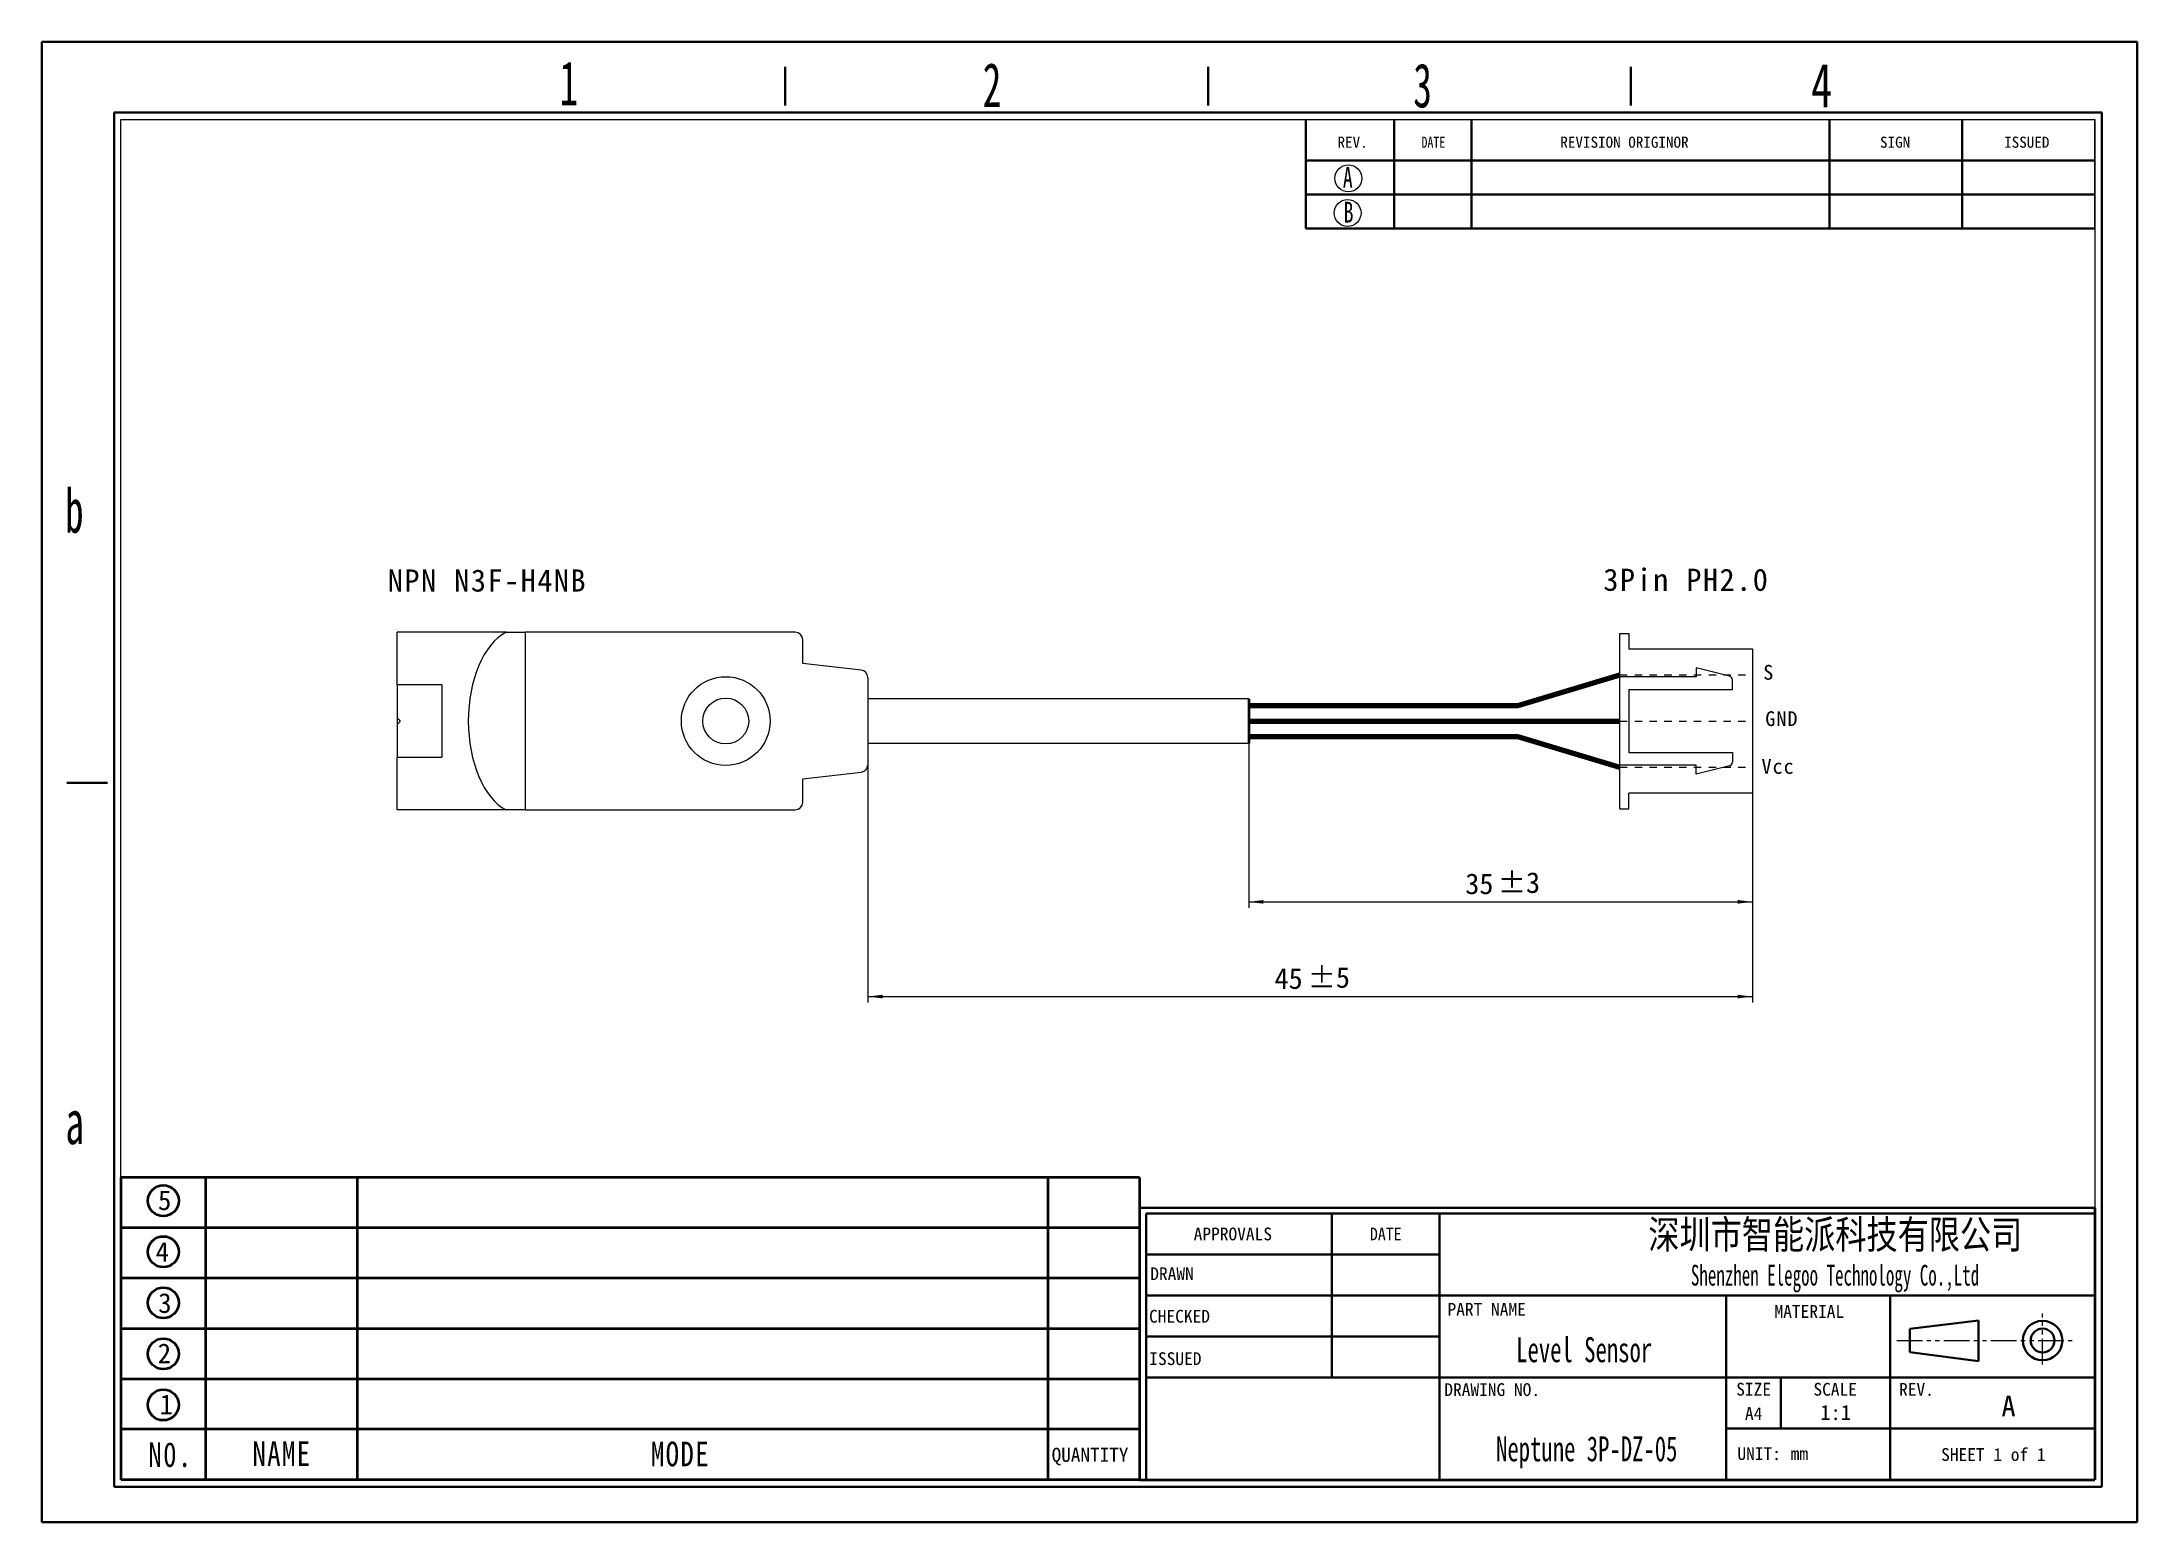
# Model space of a CAD drawing. Header units: millimetres. Extents: x 0 to 283, y 0 to 200.
import ezdxf
from ezdxf.enums import TextEntityAlignment as Align

# ---------------------------------------------------------------- set-up
doc = ezdxf.new("R2010")
doc.units = ezdxf.units.MM
for name, pattern in [('双点画线', [22, 12, -2, 2, -2, 2, -2]), ('点画线', [18, 12, -2, 2, -2]), ('虚线', [2, 1, -1])]:
    doc.linetypes.add(name, pattern=pattern)
doc.layers.get('0').update_dxf_attribs({"lineweight": 35})
for name, color, linetype, lineweight in [('SLD-0', 179, 'Continuous', 30), ('中心线层', 1, '点画线', 18), ('尺寸线层', 3, 'Continuous', 18), ('粗实线层', 7, 'Continuous', 35)]:
    doc.layers.add(name, color=color, linetype=linetype, lineweight=lineweight)
doc.styles.add('SLDTEXTSTYLE0', font='', dxfattribs={"width": 0.7})
doc.styles.add('SLDTEXTSTYLE10', font='', dxfattribs={"width": 0.7865})
doc.styles.add('SLDTEXTSTYLE11', font='', dxfattribs={"width": 0.862222})
doc.styles.add('SLDTEXTSTYLE12', font='', dxfattribs={"width": 1.089})
doc.styles.add('SLDTEXTSTYLE13', font='', dxfattribs={"width": 0.805625})
doc.styles.add('SLDTEXTSTYLE2', font='', dxfattribs={"width": 0.469})
doc.styles.add('SLDTEXTSTYLE3', font='', dxfattribs={"width": 0.56})
doc.styles.add('SLDTEXTSTYLE4', font='', dxfattribs={"width": 0.40535})
doc.styles.add('SLDTEXTSTYLE5', font='', dxfattribs={"width": 0.7})
doc.styles.add('SLDTEXTSTYLE6', font='', dxfattribs={"width": 0.62})
doc.styles.add('SLDTEXTSTYLE7', font='', dxfattribs={"width": 0.9075})
doc.styles.add('SLDTEXTSTYLE8', font='', dxfattribs={"width": 0.484})
doc.styles.add('SLDTEXTSTYLE9', font='', dxfattribs={"width": 0.870455})
doc.styles.add('工程1', font='')
doc.styles.add('标准', font='', dxfattribs={"width": 0.667})
doc.styles.get('SLDTEXTSTYLE0').set_extended_font_data('宋体')
doc.styles.get('SLDTEXTSTYLE10').set_extended_font_data('宋体')
doc.styles.get('SLDTEXTSTYLE11').set_extended_font_data('宋体')
doc.styles.get('SLDTEXTSTYLE12').set_extended_font_data('宋体')
doc.styles.get('SLDTEXTSTYLE13').set_extended_font_data('宋体')
doc.styles.get('SLDTEXTSTYLE2').set_extended_font_data('宋体')
doc.styles.get('SLDTEXTSTYLE3').set_extended_font_data('宋体')
doc.styles.get('SLDTEXTSTYLE4').set_extended_font_data('宋体')
doc.styles.get('SLDTEXTSTYLE5').set_extended_font_data('宋体')
doc.styles.get('SLDTEXTSTYLE6').set_extended_font_data('宋体')
doc.styles.get('SLDTEXTSTYLE7').set_extended_font_data('宋体')
doc.styles.get('SLDTEXTSTYLE8').set_extended_font_data('宋体')
doc.styles.get('SLDTEXTSTYLE9').set_extended_font_data('宋体')
doc.styles.get('工程1').set_extended_font_data('宋体')
doc.styles.get('标准').set_extended_font_data('宋体')
doc.dimstyles.new('标准', dxfattribs={"dimscale": 0.8, "dimtxt": 3.5, "dimasz": 2.5, "dimexe": 1, "dimexo": 0, "dimtad": 1, "dimdsep": 46, "dimtxsty": '工程1', "dimblk": '_CAXARROW', "dimcen": 0, "dimdle": 4, "dimazin": 2, "dimtfac": 0.707107, "dimtdec": 3, "dimtmove": 2, "dimatfit": 3, "dimfxl": 1, "dimfrac": 2, "dimtolj": 1, "dimarcsym": 1})

# ---------------------------------------------------------------- blocks, each defined once
blk = doc.blocks.new('ELEGOO标题栏_1')
for p in [(133.85, 38.11), (0, 0)]:
    blk.add_line(p, (133.85, 0))
at = {"layer": 'SLD-0', "color": 0, "linetype": 'Continuous'}
for p, q in [((133.85, 38.11), (0, 38.11)), ((0, 38.11), (0, 0)), ((133.85, 37.29), (0.96, 37.29)), ((0.96, 37.29), (0.96, 0)), ((26.95, 37.29), (26.95, 14.34)), ((42.07, 37.29), (42.07, 0)), ((42.07, 31.55), (0.96, 31.55)), ((133.85, 25.81), (0.96, 25.81)), ((82.22, 25.81), (82.22, 0)), ((105.17, 0), (105.17, 25.81)), ((107.93, 21.13), (117.56, 22.32)), ((107.93, 17.89), (107.93, 21.13)), ((117.56, 16.63), (117.56, 22.32)), ((42.07, 20.08), (0.96, 20.08)), ((107.93, 17.89), (117.56, 16.63)), ((133.85, 14.34), (0.96, 14.34)), ((89.87, 14.34), (89.87, 7.17)), ((82.22, 7.17), (133.85, 7.17))]:
    blk.add_line(p, q, dxfattribs=at)
for radius in [2.77, 1.67]:
    blk.add_circle((126.54, 19.51), radius, dxfattribs=at)
at = {"layer": '中心线层', "color": 1, "linetype": '双点画线', "lineweight": 18, "ltscale": 0.3}
for p, q in [((126.54, 16.16), (126.54, 23.3)), ((106.1, 19.51), (130.7, 19.51))]:
    blk.add_line(p, q, dxfattribs=at)
at = {"layer": 'SLD-0', "color": 0}
for s, insert, char_height, width, attachment_point, style in [('{\\W1;APPROVALS}', (13.1, 35.34), 1.7927, 38.1779, 2, 'SLDTEXTSTYLE10'), ('DATE', (34.52, 35.34), 1.793, 17.8919, 2, 'SLDTEXTSTYLE7'), ('{\\W0.8;深圳市智能派科技有限公司}', (97.5, 36.37), 4, 133.1206, 2, 'SLDTEXTSTYLE0'), ('{\\W1;DRAWN}', (4.58, 29.77), 1.7927, 12.6788, 2, 'SLDTEXTSTYLE4'), ('{\\fsimsun|b1|i0|c134|p2;\\W0.6;Shenzhen Elegoo Technology Co.,Ltd}', (97.46, 30.12), 2.9104, 129.0935, 2, 'SLDTEXTSTYLE2'), ('{\\W1;CHECKED}', (5.63, 23.81), 1.7927, 17.6061, 2, 'SLDTEXTSTYLE4'), ('{\\W1;PART NAME}', (48.66, 24.78), 1.7927, 40.2352, 2, 'SLDTEXTSTYLE11'), ('{\\W1;MATERIAL}', (93.86, 24.48), 1.7927, 43.0109, 2, 'SLDTEXTSTYLE12'), ('{\\W1;ISSUED}', (5.05, 17.87), 1.7927, 14.7218, 2, 'SLDTEXTSTYLE4'), ('{\\W1;DRAWING NO.}', (49.43, 13.53), 1.7927, 46.8642, 2, 'SLDTEXTSTYLE9'), ('{\\W1;SIZE}', (86.06, 13.59), 1.793, 9.8746, 2, 'SLDTEXTSTYLE4'), ('{\\W1;SCALE}', (97.48, 13.58), 1.7927, 22.8456, 2, 'SLDTEXTSTYLE7'), ('{\\W1;REV.}', (108.87, 13.56), 1.793, 16.3741, 2, 'SLDTEXTSTYLE7'), ('{\\W1;A}', (120.78, 11.78), 2.91, 3.9348, 1, 'SLDTEXTSTYLE3'), ('{\\W1;A4}', (86.06, 10.18), 1.793, 4.9073, 2, 'SLDTEXTSTYLE4'), ('{\\W1;1:1}', (97.55, 10.49), 2.117, 7.7808, 2, 'SLDTEXTSTYLE3'), ('{\\W1;UNIT:}', (86.83, 4.57), 1.7927, 18.0042, 2, 'SLDTEXTSTYLE7'), ('{\\W1;mm}', (92.46, 4.58), 1.793, 5.0475, 2, 'SLDTEXTSTYLE8'), ('{\\W1;SHEET 1 of 1}', (119.64, 4.44), 1.7927, 47.0046, 2, 'SLDTEXTSTYLE13')]:
    blk.add_mtext(s, dxfattribs=dict(at, insert=insert, char_height=char_height, width=width, attachment_point=attachment_point, style=style))
at = {"layer": '尺寸线层', "color": 0, "style": '标准', "width": 0.667}
for tag, height, p in [('绘制者', 2, (21.79, 28.7)), ('绘图日期', 2, (34.51, 28.68)), ('审核者', 2, (21.8, 23.22)), ('审核日期', 2, (34.51, 22.95)), ('材质', 3.5, (94.1, 18.33)), ('发布者', 2, (21.79, 17.24)), ('发布日期', 2, (34.51, 17.21)), ('零件名称', 3.5, (62.32, 18.23)), ('图纸编号', 3.5, (62.68, 4.34))]:
    blk.add_attdef(tag, text='', height=height, dxfattribs=at).set_placement(p, align=Align.MIDDLE_CENTER)
blk = doc.blocks.new('更新记录栏_1')
at = {"layer": 'SLD-0', "color": 0, "linetype": 'Continuous'}
for p, q in [((-110.52, 0), (-110.52, -15.3)), ((-98.13, 0), (-98.13, -15.3)), ((-87.3, 0), (-87.3, -15.3)), ((-110.52, -5.74), (0, -5.74)), ((-110.52, -10.52), (0, -10.52)), ((-110.52, -15.3), (0, -15.3))]:
    blk.add_line(p, q, dxfattribs=at)
at = {"layer": 'SLD-0', "color": 0}
for p, q in [((-37.16, 0), (-37.16, -15.3)), ((-18.58, 0), (-18.58, -15.3))]:
    blk.add_line(p, q, dxfattribs=at)
at = {"layer": 'SLD-0', "color": 2, "lineweight": 0}
for centre in [(-104.56, -8.25), (-104.68, -13.1)]:
    blk.add_circle(centre, 1.89, dxfattribs=at)
at = {"layer": '粗实线层', "color": 0, "lineweight": 18}
for p in [(-110.52, 0), (0, -15.3)]:
    blk.add_line(p, (0, 0), dxfattribs=at)
at = {"layer": 'SLD-0', "color": 0, "attachment_point": 1, "style": 'SLDTEXTSTYLE10'}
for s, insert, char_height, width in [('{\\W1;REV.}', (-106.09, -2.41), 1.554, 12.2988), ('DATE', (-94.32, -2.41), 1.554, 13.4388), ('{\\W1;REVISION ORIGINOR}', (-74.87, -2.41), 1.5536, 57.5127), ('{\\W1;SIGN}', (-30.09, -2.41), 1.554, 12.3134), ('{\\W1;ISSUED}', (-12.7, -2.41), 1.5536, 19.59)]:
    blk.add_mtext(s, dxfattribs=dict(at, insert=insert, char_height=char_height, width=width))
at = {"layer": 'SLD-0', "color": 2, "char_height": 2.9, "attachment_point": 1, "style": 'SLDTEXTSTYLE5'}
for s, insert, width in [('A', (-105.34, -6.68), 3.5956), ('B', (-105.23, -11.54), 3.5381)]:
    blk.add_mtext(s, dxfattribs=dict(at, insert=insert, width=width))
at = {"layer": '尺寸线层', "color": 0, "style": '标准', "width": 0.667}
for tag, p in [('日期A', (-92.71, -8.13)), ('A版本更新内容', (-62.23, -8.13)), ('标记A', (-27.87, -8.13)), ('发布者A', (-9.29, -8.13)), ('日期B', (-92.71, -12.91)), ('A版本更新内容', (-62.23, -12.91)), ('标记B', (-27.87, -12.91)), ('发布者B', (-9.29, -12.91))]:
    blk.add_attdef(tag, text='', height=1.5, dxfattribs=at).set_placement(p, align=Align.MIDDLE_CENTER)
blk = doc.blocks.new('图框_1')
at = {"layer": 'SLD-0', "color": 0}
for p, q in [((0, 207.38), (293.52, 207.38)), ((0, 0), (0, 207.38)), ((293.52, 207.38), (293.52, 0)), ((293.52, 0), (0, 0))]:
    blk.add_line(p, q, dxfattribs=at)
at = {"layer": 'SLD-0', "color": 0, "linetype": 'Continuous'}
for p, q in [((104.11, 198.49), (104.11, 203.88)), ((163.36, 198.49), (163.36, 203.88)), ((222.61, 198.49), (222.61, 203.88)), ((10.1, 4.94), (10.1, 197.5)), ((10.1, 197.5), (288.58, 197.5)), ((288.58, 197.5), (288.58, 4.94)), ((9.21, 103.56), (3.48, 103.56)), ((288.58, 4.94), (10.1, 4.94))]:
    blk.add_line(p, q, dxfattribs=at)
at = {"layer": 'SLD-0', "color": 0, "lineweight": 15}
for p, q in [((11.08, 5.93), (11.08, 196.52)), ((11.08, 196.52), (287.59, 196.52)), ((287.59, 196.52), (287.59, 5.93)), ((287.59, 5.93), (11.08, 5.93))]:
    blk.add_line(p, q, dxfattribs=at)
at = {"layer": 'SLD-0', "color": 0, "char_height": 6.17, "attachment_point": 1}
for s, insert, width, style in [('1', (72.52, 204.68), 3.1728, 'SLDTEXTSTYLE6'), ('2', (131.8, 204.43), 6.4014, 'SLDTEXTSTYLE6'), ('3', (192.12, 204.37), 6.3735, 'SLDTEXTSTYLE6'), ('4', (247.85, 204.37), 7.6545, 'SLDTEXTSTYLE5'), ('b', (3.24, 144.8), 6.4386, 'SLDTEXTSTYLE6'), ('a', (3.29, 59.13), 6.3735, 'SLDTEXTSTYLE6')]:
    blk.add_mtext(s, dxfattribs=dict(at, insert=insert, width=width, style=style))
blk = doc.blocks.new('图框1_1')
at = {"layer": '粗实线层', "color": 0}
blk.add_blockref('图框_1', (0, 0), dxfattribs=at)
blk = doc.blocks.new('明细栏_1')
at = {"layer": '粗实线层', "color": 0}
for p, q in [((144.46, 42.89), (0, 42.89)), ((0, 0), (0, 42.89)), ((12, 42.89), (12, 0)), ((33.51, 42.89), (33.51, 0)), ((131.49, 42.89), (131.49, 0)), ((144.46, 42.89), (144.46, 0)), ((144.46, 35.74), (0, 35.74)), ((144.46, 28.59), (0, 28.59)), ((144.46, 21.44), (0, 21.44)), ((0, 14.3), (0, 21.44)), ((144.46, 14.3), (0, 14.3)), ((144.46, 7.17), (0, 7.17)), ((144.46, 0), (0, 0))]:
    blk.add_line(p, q, dxfattribs=at)
for centre in [(6, 39.59), (6, 32.35), (6, 25.11), (6, 17.87), (6, 10.63)]:
    blk.add_circle(centre, 2.19, dxfattribs=at)
at = {"layer": '尺寸线层', "color": 0, "char_height": 2.8, "attachment_point": 1, "line_spacing_factor": 1.15057, "style": '标准'}
for s, insert, width in [('\\T1.1;{\\fsimsun|b1|i0|c134|p2;\\W1;5}', (5.24, 41.07), 1.5173), ('\\T1.1;{\\fsimsun|b1|i0|c134|p2;\\W1;4}', (4.9, 33.74), 1.7207), ('\\T1.1;{\\fsimsun|b1|i0|c134|p2;\\W1;3}', (5.27, 26.48), 1.5173), ('\\T1.1;{\\fsimsun|b1|i0|c134|p2;\\W1;2}', (5.2, 19.34), 1.5486), ('\\T1.1;{\\fsimsun|b1|i0|c134|p2;\\W1;1}', (5.48, 12.1), 1.3013)]:
    blk.add_mtext(s, dxfattribs=dict(at, insert=insert, width=width))
at = {"layer": '尺寸线层', "color": 3, "attachment_point": 1, "line_spacing_factor": 1.15057, "style": '标准'}
for s, insert, char_height, width in [('\\T1.1;{\\fsimsun|b1|i0|c134|p2;\\W0.8;\\C0;N0.}', (3.88, 5.33), 3.5, 5.1088), ('\\T1.1;{\\fsimsun|b1|i0|c134|p2;\\W0.8;\\C0;NAME}', (18.64, 5.48), 3.5, 8.4532), ('\\T1.1;{\\fsimsun|b1|i0|c134|p2;\\W0.8;\\C0;MODE}', (75.17, 5.42), 3.5, 8.4532), ('{\\fSimSun|b1|i0|c134|p2;\\W1;\\T1;\\C0;QUANTITY}', (132.02, 4.55), 2, 11.2737)]:
    blk.add_mtext(s, dxfattribs=dict(at, insert=insert, char_height=char_height, width=width))
at = {"layer": '尺寸线层', "color": 0, "style": '标准', "width": 0.667}
for tag, p in [('名称5', (22.75, 39.31)), ('规格5', (79.55, 39.31)), ('数量5 ', (137.97, 39.31)), ('名称4', (22.75, 32.17)), ('规格4 ', (79.55, 32.17)), ('数量4', (137.97, 32.17)), ('名称3', (22.75, 25.02)), ('规格3', (79.55, 25.02)), ('数量3', (137.97, 25.02)), ('名称2', (22.75, 17.87)), ('规格2', (79.55, 17.87)), ('数量2', (137.97, 17.87)), ('名称1', (22.75, 10.73)), ('规格1', (79.55, 10.73)), ('数量1', (137.97, 10.73))]:
    blk.add_attdef(tag, text='', height=2.5, dxfattribs=at).set_placement(p, align=Align.MIDDLE_CENTER)
blk = doc.blocks.new('*X9')
at = {"color": 0, "char_height": 2.8, "attachment_point": 1, "style": '工程1'}
for s, insert, width in [('45', (166.63, 74.89), 38.4804), ('%%P5', (171.12, 75.04), 24.0268)]:
    blk.add_mtext(s, dxfattribs=dict(at, insert=insert, width=width))
blk = doc.blocks.new('*X8')
at = {"layer": '尺寸线层', "linetype": 'Continuous'}
for points in [[(111.65, 71.05), (113.65, 71.3), (113.65, 70.8)], [(231.23, 71.05), (229.23, 71.3), (229.23, 70.8)]]:
    blk.add_hatch(color=0, dxfattribs=at).paths.add_polyline_path(points, flags=0)
at = {"layer": '尺寸线层', "color": 0, "linetype": 'Continuous'}
for p, q in [((111.65, 102.39), (111.65, 70.25)), ((231.23, 98.54), (231.23, 70.25)), ((111.65, 71.05), (231.23, 71.05))]:
    blk.add_line(p, q, dxfattribs=at)
at = {"layer": '尺寸线层', "color": 0}
blk.add_blockref('*X9', (0, 0), dxfattribs=at)
blk = doc.blocks.new('_CAXARROW')
blk.add_hatch(color=0).paths.add_polyline_path([(0, 0), (-1, 0.125), (-1, -0.125)], flags=0)
blk = doc.blocks.new('*X11')
at = {"color": 0, "char_height": 2.8, "attachment_point": 1, "style": '工程1'}
for s, insert, width in [('%%P3', (196.82, 87.86), 24.0268), ('35', (192.42, 87.7), 38.105)]:
    blk.add_mtext(s, dxfattribs=dict(at, insert=insert, width=width))
blk = doc.blocks.new('*X10')
at = {"layer": '尺寸线层', "linetype": 'Continuous'}
for points in [[(163.14, 83.86), (165.14, 84.11), (165.14, 83.61)], [(231.23, 83.86), (229.23, 84.11), (229.23, 83.61)]]:
    blk.add_hatch(color=0, dxfattribs=at).paths.add_polyline_path(points, flags=0)
at = {"layer": '尺寸线层', "color": 0, "linetype": 'Continuous'}
for p, q in [((163.14, 105.3), (163.14, 83.06)), ((231.23, 98.54), (231.23, 83.06)), ((163.14, 83.86), (231.23, 83.86))]:
    blk.add_line(p, q, dxfattribs=at)
at = {"layer": '尺寸线层', "color": 0}
blk.add_blockref('*X11', (0, 0), dxfattribs=at)

msp = doc.modelspace()

# ---------------------------------------------------------------- linework, layer by layer
at = {"color": 7, "linetype": 'Continuous', "lineweight": 15}
for p, q in [((48.047, 113.199), (48.047, 120.3)), ((62.743, 120.3), (48.047, 120.3)), ((62.743, 120.3), (65.347, 120.3)), ((65.347, 120.3), (65.347, 96.3)), ((101.847, 120.3), (65.347, 120.3)), ((102.847, 116.1), (102.847, 119.3)), ((110.76, 115.201), (102.847, 116.1)), ((111.647, 114.208), (111.647, 102.393)), ((54.047, 113.199), (48.047, 113.199)), ((48.047, 113.199), (48.047, 108.75)), ((54.047, 113.199), (54.047, 103.402)), ((163.144, 111.3), (111.647, 111.3)), ((48.047, 108.75), (48.447, 108.35)), ((48.047, 108.75), (48.047, 107.85)), ((48.447, 108.25), (48.047, 107.85)), ((48.047, 107.85), (48.047, 103.402)), ((48.447, 108.25), (48.447, 108.35)), ((111.647, 105.3), (163.144, 105.3)), ((48.047, 96.3), (48.047, 103.402)), ((48.047, 103.402), (54.047, 103.402)), ((102.847, 100.5), (110.76, 101.4)), ((102.847, 97.3), (102.847, 100.5)), ((62.743, 96.3), (48.047, 96.3)), ((65.347, 96.3), (62.743, 96.3)), ((65.347, 96.3), (101.847, 96.3))]:
    msp.add_line(p, q, dxfattribs=at)
at = {"color": 0, "linetype": 'Continuous', "lineweight": 15}
for p, q in [((223.625, 114.261), (213.324, 114.261)), ((223.625, 115.487), (223.625, 114.261)), ((228.159, 114.354), (223.625, 115.487)), ((228.53, 112.544), (228.53, 113.878)), ((214.55, 112.544), (228.53, 112.544)), ((223.625, 102.34), (213.324, 102.34)), ((214.55, 104.057), (228.53, 104.057)), ((223.625, 101.114), (223.625, 102.34)), ((228.159, 102.247), (223.625, 101.114)), ((228.53, 104.057), (228.53, 102.723))]:
    msp.add_line(p, q, dxfattribs=at)
at = {"color": 7, "linetype": 'Continuous', "lineweight": 15}
for radius in [6, 3.1]:
    msp.add_circle((92.447, 108.3), radius, dxfattribs=at)
for centre, start, end in [((101.847, 119.3), 0, 90), ((110.647, 114.208), 0, 83.51693), ((110.647, 102.393), 276.48307, 0), ((101.847, 97.3), 270, 360)]:
    msp.add_arc(centre, 1, start, end, dxfattribs=at)
at = {"color": 0, "linetype": 'Continuous', "lineweight": 15}
for centre, start, end in [((228.04, 113.878), 0, 75.96376), ((228.04, 102.723), 284.03624, 0)]:
    msp.add_arc(centre, 0.491, start, end, dxfattribs=at)
at = {"color": 7, "linetype": 'Continuous', "lineweight": 15}
msp.add_ellipse((64.724, 108.3), major_axis=(0, 12.5), ratio=0.5661765, start_param=0.2837941, end_param=2.8578054, dxfattribs=at)
at = {"layer": '粗实线层', "color": 0, "lineweight": 15}
for p, q in [((213.324, 120.147), (214.55, 120.147)), ((213.324, 108.3), (213.324, 120.147)), ((214.55, 120.147), (214.55, 118.062)), ((214.55, 118.062), (231.228, 118.062)), ((231.228, 118.062), (231.228, 108.3)), ((214.55, 112.544), (214.55, 108.3)), ((213.324, 96.454), (213.324, 108.3)), ((214.55, 108.3), (214.55, 104.057)), ((231.228, 108.3), (231.228, 98.539)), ((213.324, 96.454), (214.55, 96.454)), ((231.228, 98.539), (214.55, 98.539)), ((214.55, 96.454), (214.55, 98.539))]:
    msp.add_line(p, q, dxfattribs=at)
at = {"layer": '粗实线层', "color": 0, "lineweight": 70}
for p, q in [((199.521, 110.389), (213.324, 114.554)), ((163.144, 110.389), (199.521, 110.389))]:
    msp.add_line(p, q, dxfattribs=at)
at = {"layer": '粗实线层', "color": 8, "linetype": '虚线', "lineweight": 18}
for p, q in [((213.324, 114.554), (231.228, 114.554)), ((213.324, 108.3), (231.228, 108.3)), ((213.324, 108.3), (231.228, 108.3)), ((213.324, 102.047), (231.228, 102.047))]:
    msp.add_line(p, q, dxfattribs=at)
at = {"layer": '粗实线层', "color": 0}
msp.add_line((163.144, 111.3), (163.144, 105.3), dxfattribs=at)
at = {"layer": '粗实线层', "color": 5, "lineweight": 70}
for p, q in [((163.144, 108.3), (199.521, 108.3)), ((199.521, 108.3), (213.324, 108.3))]:
    msp.add_line(p, q, dxfattribs=at)
at = {"layer": '粗实线层', "color": 28, "lineweight": 70}
for p, q in [((163.144, 106.212), (199.521, 106.212)), ((199.521, 106.212), (213.324, 102.047))]:
    msp.add_line(p, q, dxfattribs=at)

# ---------------------------------------------------------------- block references
at = {"xscale": 0.964990897734145, "yscale": 0.964990897734145, "zscale": 0.964990897734145}
msp.add_blockref('ELEGOO标题栏_1', (148.357, 5.718), dxfattribs=at).add_auto_attribs({'零件名称': 'Level Sensor', '图纸编号': 'Neptune 3P-DZ-05'})
at = {"layer": '粗实线层', "color": 0}
for name, p, xscale, yscale, zscale in [('图框1_1', (0, 0), 0.964990897734145, 0.964990897734145, 0.964990897734145), ('更新记录栏_1', (277.522, 189.637), 0.964990897734145, 0.964990897734145, 0.964990897734145), ('明细栏_1', (10.696, 5.718), 0.9529514990850049, 0.9529514990850049, 0.9529514990850049)]:
    msp.add_blockref(name, p, dxfattribs=dict(at, xscale=xscale, yscale=yscale, zscale=zscale))

# ---------------------------------------------------------------- texts
at = {"layer": '尺寸线层', "color": 0, "width": 85.98866, "attachment_point": 1, "line_spacing_factor": 1.15057, "style": '标准'}
for s, insert, char_height in [('\\T1.1;{\\W1;NPN N3F-H4NB}', (46.767, 128.802), 3), ('\\T1.1;{\\W1;3Pin PH2.0}', (211.082, 128.904), 3), ('\\T1.1;{\\W1;S}', (232.705, 115.887), 2), ('\\T1.1;{\\W1;GND}', (232.981, 109.624), 2), ('\\T1.1;{\\W1;Vcc}', (232.465, 103.17), 2)]:
    msp.add_mtext(s, dxfattribs=dict(at, insert=insert, char_height=char_height))

# ---------------------------------------------------------------- dimensions: what is measured, and where the dimension line sits
at = {"layer": '尺寸线层', "color": 0}
for base, p1, text, picture, middle in [((231.228, 83.862), (163.144, 105.3), '\\A1;35{\\H1x;%%P3}', '*X10', (197.186, 83.862)), ((231.228, 71.046), (111.647, 102.393), '\\A1;45{\\H1x;%%P5}', '*X8', (171.438, 71.046))]:
    dim = msp.add_linear_dim(base=base, p1=p1, p2=(231.228, 98.539), text=text, dimstyle='标准', override={"dimsah": 1, "dimtfac": 1, "dimtfill": 1, "dimtzin": 8}, dxfattribs=at)
    dim.commit()
    dim.dimension.update_dxf_attribs({"geometry": picture, "text_midpoint": middle})

doc.saveas('drawing.dxf')
